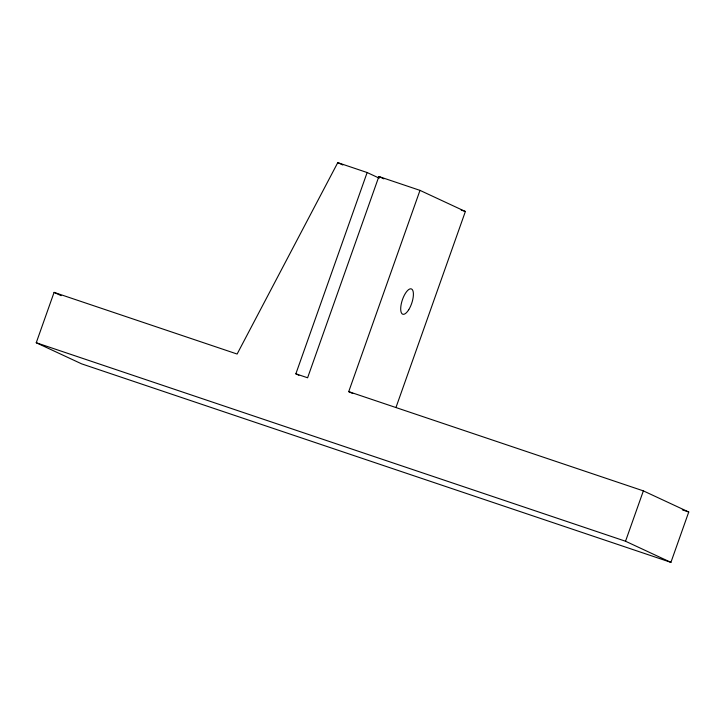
<?xml version="1.0" encoding="UTF-8"?>
<svg xmlns="http://www.w3.org/2000/svg" width="725" height="725" viewBox="0 0 725 725"><rect width="100%" height="100%" fill="white"/><g stroke="black" fill="none" stroke-linecap="round" stroke-linejoin="round"><path stroke-width="1.09" d="M367.14 172.532L295.863 373.828L307.608 377.779L378.876 176.519L419.993 190.376L348.725 391.636L643.365 490.879L688.75 512.004L670.915 562.364L81.635 363.859L36.25 342.744L54.085 292.383L237.12 354.036L337.768 162.636L367.14 172.532L379.248 178.16M395.995 407.423L465.377 211.492L419.993 190.376M670.915 562.364L625.53 541.24L643.365 490.879M461.163 210.069L465.377 211.492M682.325 509.838L688.75 512.004M36.25 342.744L625.53 541.24M378.876 176.519L383.924 178.867M337.768 162.636L342.816 164.983M348.725 391.636L352.758 393.512M295.863 373.828L298.881 375.233M54.085 292.383L61.145 295.673M408.755 309.684A13.358 4.975 -71.4 0 0 411.51 288.976A13.358 4.975 -71.4 0 0 400.898 306.022A13.358 4.975 -71.4 0 0 408.755 309.684"/></g></svg>
